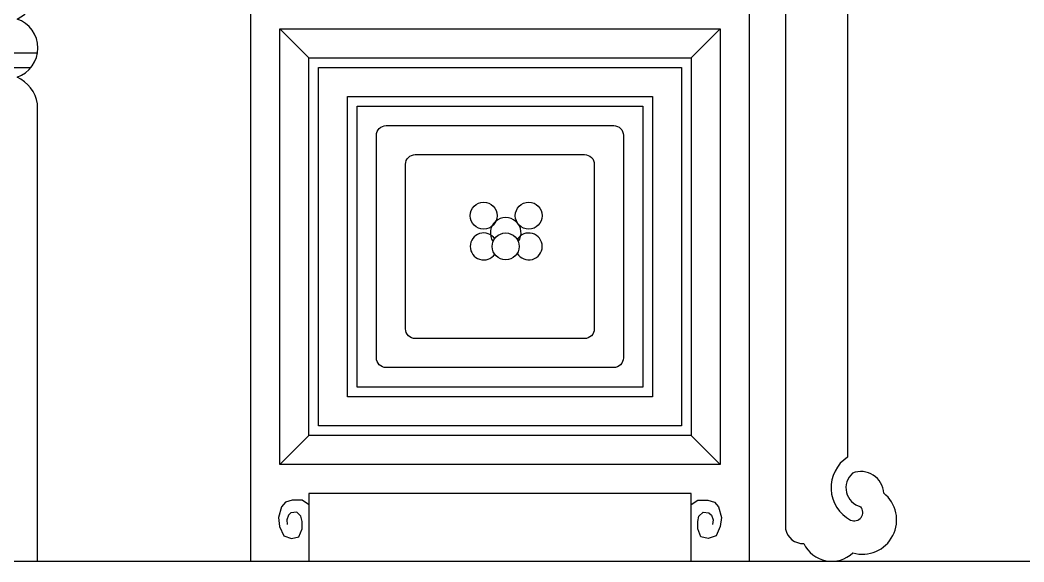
# Model space of a CAD drawing. Extents: x -66030 to 95157, y -13132 to 45879.
# Drawn here: x 79813 to 81066, y -8366 to -7690 of the extents above; entities that cross this region are included whole.
import ezdxf

# ---------------------------------------------------------------- set-up
doc = ezdxf.new("R2010")
doc.units = 0
doc.header["$LTSCALE"] = 100
doc.header["$MEASUREMENT"] = 0
doc.layers.add('立面框架', color=3, linetype='CONTINUOUS')

msp = doc.modelspace()

# ---------------------------------------------------------------- linework, layer by layer
at = {"layer": '立面框架'}
for p, q in [((80723.1, -7035.9), (80723.1, -8365)), ((80768.4, -7207.8), (80768.4, -8325)), ((80100.9, -7398.4), (80100.9, -8365)), ((80845.9, -7633.8), (80845.9, -8235)), ((80137.1, -8244.2), (80137.1, -7700.4)), ((80137.1, -7700.4), (80686.9, -7700.4)), ((80686.9, -7700.4), (80686.9, -8244.2)), ((79134.4, -7730.6), (79835, -7730.6)), ((79142.6, -7748.7), (79826.7, -7748.7)), ((80221.7, -8159.6), (80221.7, -7785)), ((80221.7, -7785), (80602.3, -7785)), ((80602.3, -7785), (80602.3, -8159.6)), ((80602.3, -8159.6), (80221.7, -8159.6)), ((80686.9, -8244.2), (80137.1, -8244.2)), ((80650.6, -8280.4), (80173.4, -8280.4)), ((80173.4, -8280.4), (80173.4, -8365)), ((80650.6, -8365), (80650.6, -8280.4))]:
    msp.add_line(p, q, dxfattribs=at)
for points in [[(77442.6, -8365), (83182, -8365), (83182, -4377.6), (82306, -4377.6), (82306, -4293.1), (82336.2, -4293.1), (82336.2, -4220.6), (78288.4, -4220.6), (78288.4, -4293.1), (78318.6, -4293.1), (78318.6, -4377.6), (77442.6, -4377.6), (77442.6, -8365)], [(80173.4, -7736.7), (80137.1, -7700.4)], [(80686.9, -7700.4), (80650.6, -7736.7)], [(80173.4, -8207.9), (80137.1, -8244.2)], [(80686.9, -8244.2), (80650.6, -8207.9)], [(80173.2, -8294.1), (80165.1, -8288.9), (80152.5, -8288.9), (80144.4, -8291.1), (80139.2, -8297), (80135.5, -8310.3), (80137, -8321.4), (80142.2, -8333.2), (80151.9, -8336.5), (80161.1, -8334.3), (80165.1, -8324.3), (80165.1, -8315.5), (80163.6, -8308.8), (80158.5, -8303.7), (80151.1, -8304.4), (80148.1, -8307.4), (80145.9, -8313.3), (80146.6, -8319.2)], [(80650.8, -8294.1), (80658.9, -8288.9), (80671.5, -8288.9), (80679.6, -8291.1), (80684.8, -8297), (80688.5, -8310.3), (80687, -8321.4), (80681.8, -8333.2), (80672.1, -8336.5), (80662.9, -8334.3), (80658.9, -8324.3), (80658.9, -8315.5), (80660.4, -8308.8), (80665.5, -8303.7), (80672.9, -8304.4), (80675.9, -8307.4), (80678.1, -8313.3), (80677.4, -8319.2)]]:
    msp.add_lwpolyline(points, dxfattribs=at)
msp.add_lwpolyline([(79835, -8365.8), (79835, -7794.2, 0.2489), (79809.3, -7760.8, 0.320098), (79835.4, -7724.6, 0.318588), (79809.3, -7688.3, 0.2489), (79835, -7655), (79835, -7072.1, 0.288425), (79720.7, -7014, -0.146546), (79700.3, -7008.6, 0.695331), (79646.2, -6971.9, 0.363389), (79625.5, -6952.5, 0.168859), (79565.9, -6957.2, -0.094076), (79484.6, -6967.9, -0.094076), (79403.3, -6957.2, 0.168859), (79343.8, -6952.5, 0.363389), (79323.1, -6971.9, 0.695331), (79268.9, -7008.6, -0.146546), (79248.6, -7014, 0.288425), (79134.2, -7072.1)], format="xyb", dxfattribs=at)
for points in [[(80173.4, -8207.9), (80173.4, -7736.7), (80650.6, -7736.7), (80650.6, -8207.9)], [(80185.4, -8195.8), (80185.4, -7748.8), (80638.6, -7748.8), (80638.6, -8195.8)], [(80233.8, -8147.5), (80233.8, -7797.1), (80590.2, -7797.1), (80590.2, -8147.5)]]:
    msp.add_lwpolyline(points, close=True, dxfattribs=at)
for points in [[(80566.1, -8111.2, -0.414214), (80554, -8123.3), (80270, -8123.3, -0.414214), (80257.9, -8111.2), (80257.9, -7833.3, -0.414214), (80270, -7821.3), (80554, -7821.3, -0.414214), (80566.1, -7833.3)], [(80529.8, -8075, -0.414214), (80517.7, -8087.1), (80306.3, -8087.1, -0.414214), (80294.2, -8075), (80294.2, -7869.6, -0.414214), (80306.3, -7857.5), (80517.7, -7857.5, -0.414214), (80529.8, -7869.6)]]:
    msp.add_lwpolyline(points, format="xyb", close=True, dxfattribs=at)
for centre in [(80391.7, -7933.7), (80448, -7933.7), (80419.2, -7972.1)]:
    msp.add_circle(centre, 16.8, dxfattribs=at)
for centre, radius, start, end in [((80419.2, -7955.3), 19.2, 325.1501, 214.8499), ((80391.7, -7972.1), 16.8, 34.7143, 325.2857), ((80448, -7972.1), 16.8, 210.9362, 149.0638), ((80870.8, -8273.2), 45.6, 123.093, 242.3689), ((80868.2, -8273.3), 24.3, 131.2483, 255.8757), ((80862.5, -8281.5), 28.5, 3.2961, 111.3957), ((80864.3, -8313.4), 42.8, 254.0484, 51.5015), ((80854.2, -8303.9), 10.7, 245.1639, 40.9655), ((80790.4, -8320.4), 22.5, 191.7697, 272.0496), ((80826.1, -8326.4), 38.6, 205.4465, 313.0916)]:
    msp.add_arc(centre, radius, start, end, dxfattribs=at)

doc.saveas('drawing.dxf')
